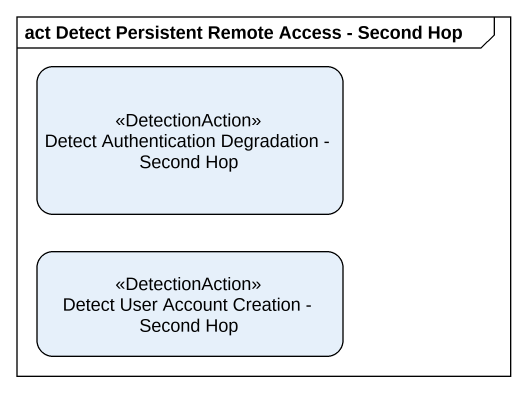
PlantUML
@startuml
mainframe act Detect Persistent Remote Access - Second Hop
hide empty description
state "Detect Authentication Degradation - Second Hop" as Detect_Authentication <<DetectionAction>>
state "Detect User Account Creation - Second Hop" as Detect_User_Account <<DetectionAction>>
@enduml
